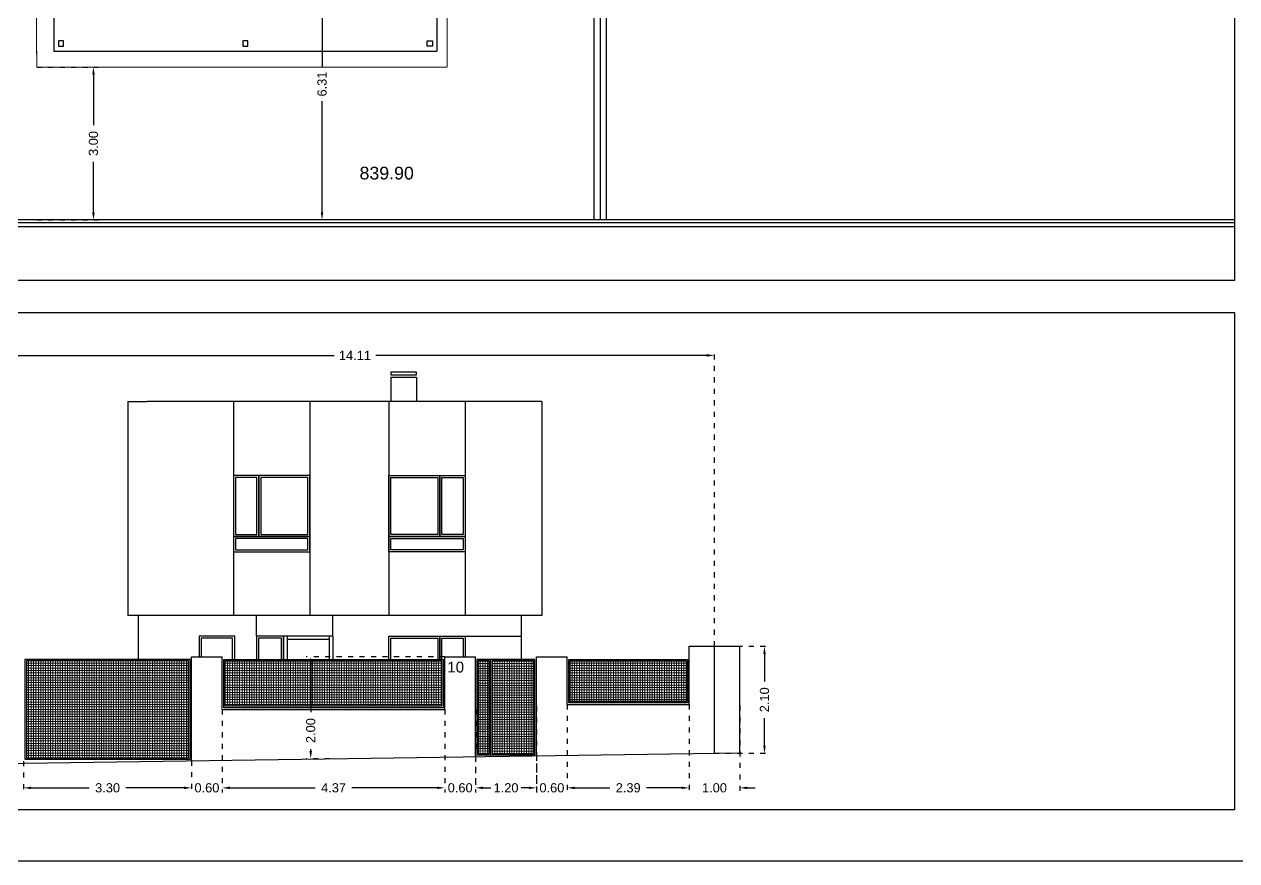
# Model space of a CAD drawing. Header units: millimetres. Extents: x 441061 to 442903, y 4515148 to 4515613.
# Drawn here: x 442638.5 to 442662.3, y 4515512.45 to 4515528.86 of the extents above; entities that cross this region are included whole.
import ezdxf
from ezdxf.enums import TextEntityAlignment as Align

# ---------------------------------------------------------------- set-up
doc = ezdxf.new("R2010")
doc.units = ezdxf.units.MM
for name, pattern in [('CONTINUA', [0]), ('PUNTOS2', [0.125, 0, -0.125]), ('RAYITAS', [0.375, 0.25, -0.125])]:
    doc.linetypes.add(name, pattern=pattern)
for name, color, linetype in [('01_alzado', 5, 'CONTINUA'), ('01_cotas', 254, 'Continuous'), ('01_ejes', 10, 'Continuous'), ('01_implantación', 5, 'Continuous'), ('01_mono BAJA', 2, 'Continuous'), ('01_proyección', 4, 'RAYITAS'), ('01_retranqueo', 250, 'Continuous'), ('01_seccion', 7, 'CONTINUA'), ('01_textos', 7, 'Continuous'), ('01_urb interior', 4, 'Continuous'), ('01_verjas', 254, 'Continuous')]:
    doc.layers.add(name, color=color, linetype=linetype)
doc.layers.add('01_cartela', color=6, linetype='Continuous', plot=False)
doc.layers.add('01_muebles_B', color=254, linetype='Continuous', lineweight=5)
doc.styles.add('Estilo1', font='swissel.ttf')
doc.styles.add('NIEVES2', font='sanss___.ttf')
doc.styles.add('ROMANS', font='romans')
doc.dimstyles.new('DECIMAL-50', dxfattribs={"dimtxt": 0.08, "dimasz": 0.15, "dimexe": 0.09, "dimexo": 0, "dimgap": 0.09, "dimtad": 0, "dimzin": 0, "dimdsep": 46, "dimtxsty": 'ROMANS', "dimcen": 0.09, "dimclrt": 6, "dimadec": 0, "dimazin": 0, "dimtfac": 1.38, "dimtix": 1, "dimtofl": 0, "dimtmove": 2, "dimatfit": 3, "dimldrblk": 'OBLIQUE', "dimfxl": 1, "dimtolj": 1, "dimtzin": 0, "dimarcsym": 0})
pattern_1 = [(90, (182.010285, -0.007016), (-0.047625, 1e-17), []), (180, (182.010285, -0.007016), (-1e-17, -0.047625), [])]
pattern_2 = [(90, (174.572723, 0), (-0.047625, 1e-17), []), (180, (174.572723, 0), (-1e-17, -0.047625), [])]

# ---------------------------------------------------------------- blocks, each defined once
blk = doc.blocks.new('A$C05441830')
at = {"layer": '01_mono BAJA', "color": 254, "linetype": 'CONTINUA'}
for p, q in [((0.4, 13.25), (0.4, 9.067)), ((1.5, 13.25), (0.4, 13.25)), ((1.5, 12.95), (1.5, 13.25)), ((1.5, 13.25), (3, 13.25)), ((4.1, 13.25), (3, 13.25)), ((3, 12.95), (3, 13.25)), ((4.1, 13.25), (4.1, 12.15)), ((4.1, 13.25), (5.6, 13.25)), ((6.025, 13.25), (5.6, 13.25)), ((5.6, 13.25), (5.6, 12.15)), ((6.025, 12.95), (6.025, 13.25)), ((6.025, 13.25), (6.725, 13.25)), ((7.92, 13.25), (6.725, 13.25)), ((6.725, 12.95), (6.725, 13.25)), ((7.92, 7.67), (7.92, 13.25)), ((0.775, 12.875), (0.7, 12.875)), ((0.775, 12.95), (0.775, 12.875)), ((1.5, 12.95), (0.825, 12.95)), ((0.825, 12.95, 0), (0.825, 12.825, 0)), ((1.5, 13.02, 0), (3, 13.02, 0)), ((1.5, 12.95, 0), (3, 12.95, 0)), ((1.55, 13.02), (1.55, 12.95)), ((1.55, 12.992), (1.95, 12.992, 0)), ((1.55, 12.978), (1.95, 12.978, 0)), ((1.95, 13.02, 0), (1.95, 12.95, 0)), ((2, 13.02, 0), (2, 12.95, 0)), ((2.05, 13.02, 0), (2.05, 12.95, 0)), ((2.05, 12.992, 0), (2.95, 12.992, 0)), ((2.05, 12.978, 0), (2.95, 12.978, 0)), ((2.95, 13.02, 0), (2.95, 12.95, 0)), ((3.675, 12.95), (3, 12.95, 0)), ((3.675, 12.95, 0), (3.675, 12.825, 0)), ((5.9, 12.95), (5.9, 11.622)), ((6.025, 12.95), (5.9, 12.95)), ((6.025, 13.02), (6.725, 13.02)), ((6.025, 12.95), (6.725, 12.95)), ((6.075, 12.95), (6.075, 13.02)), ((6.075, 12.992), (6.675, 12.992)), ((6.075, 12.978), (6.675, 12.978)), ((6.675, 12.95), (6.675, 13.02)), ((7.495, 12.95), (6.725, 12.95)), ((7.495, 12.95, 0), (7.495, 12.2, 0)), ((0.7, 12.825), (0.7, 10.475)), ((0.825, 12.825, 0), (0.7, 12.825, 0)), ((3.675, 12.825, 0), (3.8, 12.825, 0)), ((3.8, 12.825), (3.8, 11.375)), ((3.9, 12.15), (3.9, 11.375)), ((4.1, 12.15), (3.9, 12.15)), ((4.11, 12.15), (4.17, 12.15)), ((4.17, 12.18), (4.17, 12.15)), ((4.185, 12.25), (4.185, 12.19)), ((4.98, 12.25), (4.98, 12.19)), ((4.995, 12.18), (4.995, 12.15)), ((5.065, 12.25), (5.065, 12.15)), ((5.6, 12.25), (5.065, 12.25)), ((5.6, 12.15), (5.065, 12.15)), ((5.115, 12.25), (5.115, 12.15)), ((5.55, 12.217), (5.115, 12.217)), ((5.55, 12.183), (5.115, 12.183)), ((5.55, 12.25), (5.55, 12.15)), ((5.6, 12.15), (5.8, 12.15)), ((5.8, 12.15), (5.8, 11.622)), ((7.495, 12.2), (7.62, 12.2)), ((7.62, 11.4), (7.62, 12.2)), ((7.08, 11.936), (7.29, 11.939)), ((7.493, 11.966), (7.62, 11.968)), ((7.03, 11.886), (7.03, 11.713)), ((7.08, 11.663), (7.29, 11.66)), ((7.27, 11.84), (7.21, 11.84)), ((7.27, 11.76), (7.21, 11.76)), ((7.28, 11.83), (7.28, 11.77)), ((7.34, 11.889), (7.34, 11.71)), ((5.8, 11.622), (5.8, 11.572)), ((5.8, 11.622), (5.9, 11.622)), ((5.9, 11.572), (5.8, 11.572)), ((5.9, 11.572), (5.9, 11.622)), ((7.493, 11.634), (7.62, 11.632)), ((3.8, 11.325), (3.8, 11.375)), ((3.8, 11.375), (3.9, 11.375)), ((3.8, 11.325), (3.9, 11.325)), ((3.9, 11.375), (3.9, 11.325)), ((6.945, 11.401, 0), (7.495, 11.401, 0)), ((6.945, 10.75), (6.945, 11.401)), ((7.495, 11.4, 0), (7.495, 10.75, 0)), ((7.495, 11.4), (7.62, 11.4)), ((7.339, 11.06, 0), (7.338, 11.09, 0)), ((7.493, 11.171, 0), (7.478, 11.171, 0)), ((7.493, 10.978, 0), (7.478, 10.979, 0)), ((7.495, 11.169, 0), (7.495, 10.981, 0)), ((6.624, 10.847), (5.8, 10.847)), ((5.8, 10.847), (5.8, 10.797)), ((5.8, 10.797), (5.8, 10.65)), ((5.9, 10.797), (5.8, 10.797)), ((5.9, 10.797), (5.9, 10.888)), ((6.624, 10.888), (5.9, 10.888)), ((5.9, 10.797), (5.9, 10.75)), ((7.495, 10.75), (5.9, 10.75)), ((6.624, 10.847), (6.624, 10.888)), ((0.92, 10.475), (0.7, 10.475)), ((0.92, 10.475), (0.92, 9.85)), ((3.077, 10.6), (3.077, 10.642)), ((3.077, 10.642), (3.8, 10.642)), ((3.077, 10.6), (3.9, 10.6)), ((3.8, 10.55), (3.8, 10.642)), ((3.8, 10.55), (3.8, 9.85)), ((3.8, 10.55), (3.9, 10.55)), ((3.9, 10.6), (3.9, 10.55)), ((3.9, 10.55), (3.9, 9.1)), ((5, 9.665), (5, 10.65)), ((5.2, 10.65), (5, 10.65)), ((5.8, 10.65), (5.075, 10.65)), ((5.27, 9.665), (5.27, 10.65)), ((5.54, 9.665), (5.54, 10.65)), ((7.52, 10.65), (5.8, 10.65)), ((5.81, 9.665), (5.81, 10.65)), ((6.08, 9.665), (6.08, 10.65)), ((6.35, 9.665), (6.35, 10.65)), ((6.62, 9.665), (6.62, 10.65)), ((6.62, 9.75), (7.52, 10.65)), ((7.52, 9.665), (7.52, 10.65)), ((3.8, 9.85), (3.8, 10.4)), ((3.8, 9.85), (0.92, 9.85)), ((3.8, 9.85), (0.92, 9.85)), ((3.8, 9.75), (0.7, 9.75)), ((0.7, 9.75), (0.7, 9.067)), ((1.3, 9.75), (1.3, 9.15)), ((1.8, 9.2), (1.8, 9.69)), ((1.8, 9.69), (2.7, 9.69)), ((2.259, 9.62), (2.655, 9.62)), ((2.259, 9.595), (2.655, 9.595)), ((2.259, 9.57), (2.655, 9.57)), ((2.259, 9.545), (2.655, 9.545)), ((2.259, 9.52), (2.655, 9.52)), ((2.7, 9.69), (2.7, 9.2)), ((3.2, 9.75), (3.2, 9.15)), ((3.8, 9.75), (3.8, 9.1)), ((7.52, 9.665), (4.85, 9.665)), ((4.85, 9.665), (4.85, 9.532)), ((4.85, 9.482), (4.85, 9.532)), ((4.95, 9.532), (4.85, 9.532)), ((7.52, 9.565), (4.95, 9.565)), ((4.95, 9.565), (4.95, 9.532)), ((4.95, 9.532), (4.95, 9.441)), ((6.62, 9.75), (7.52, 9.75)), ((7.52, 7.87), (7.52, 9.565)), ((2.259, 9.495), (2.655, 9.495)), ((2.259, 9.47), (2.655, 9.47)), ((2.259, 9.445), (2.655, 9.445)), ((2.259, 9.42), (2.655, 9.42)), ((2.259, 9.395), (2.655, 9.395)), ((2.259, 9.37), (2.655, 9.37)), ((2.259, 9.345), (2.655, 9.345)), ((2.259, 9.32), (2.655, 9.32)), ((2.259, 9.295), (2.655, 9.295)), ((5.674, 9.482), (4.85, 9.482)), ((5.674, 9.441), (4.95, 9.441)), ((5.674, 9.482), (5.674, 9.441)), ((0.7, 9.067, 0), (0.4, 9.067, 0)), ((0.4, 9.067), (0.4, 8.217)), ((0.63, 9.067), (0.63, 8.217)), ((3.8, 9.15), (0.7, 9.15)), ((0.7, 9.067), (0.7, 8.217)), ((2.7, 9.2), (1.8, 9.2)), ((2.259, 9.27), (2.655, 9.27)), ((3.8, 9.1), (3.9, 9.1)), ((0.63, 9.017), (0.7, 9.017)), ((0.658, 8.267), (0.658, 9.017)), ((0.672, 8.267), (0.672, 9.017)), ((4.85, 8.707), (4.85, 8.757)), ((4.95, 8.757), (4.85, 8.757)), ((4.85, 8.707), (4.85, 7.77)), ((4.95, 8.707), (4.85, 8.707)), ((4.95, 8.757), (4.95, 8.707)), ((4.95, 8.707), (4.95, 8.205)), ((5.9, 8.5), (5.2, 8.5)), ((5.925, 7.895), (5.925, 8.37)), ((6.795, 7.895), (6.795, 8.37)), ((0.4, 8.217), (0.4, 3)), ((0.825, 8.217, 0), (0.4, 8.217, 0)), ((0.63, 8.267), (0.7, 8.267)), ((0.825, 8.217, 0), (0.825, 7.175, 0)), ((4.95, 8.205), (5.2, 8.205)), ((5.2, 8.205), (5.2, 7.87)), ((3.8, 7.925), (0.825, 7.925)), ((3.8, 7.175), (3.8, 7.925)), ((7.52, 7.87), (5.2, 7.87)), ((5.925, 7.895), (6.795, 7.895)), ((7.62, 7.77), (4.85, 7.77)), ((7.62, 7.67), (7.62, 7.77)), ((7.92, 7.67, 0), (7.62, 7.67, 0)), ((7.62, 7.67, 0), (7.62, 6.77, 0)), ((7.62, 7.62, 0), (7.69, 7.62, 0)), ((7.648, 6.82, 0), (7.648, 7.62, 0)), ((7.662, 6.82, 0), (7.662, 7.62, 0)), ((7.69, 7.67, 0), (7.69, 6.77, 0)), ((7.92, 7.67, 0), (7.92, 6.77, 0)), ((0.7, 7.175), (0.7, 5.055)), ((0.825, 7.175), (0.7, 7.175)), ((3.8, 7.175), (0.825, 7.175)), ((7.62, 6.82, 0), (7.69, 6.82, 0)), ((7.62, 5.055), (7.62, 6.77, 0)), ((7.92, 6.77, 0), (7.62, 6.77, 0)), ((7.92, 3), (7.92, 6.77)), ((7.495, 4.705, 0), (7.495, 5.055, 0)), ((7.495, 5.055, 0), (7.62, 5.055, 0)), ((0.7, 4.705), (0.7, 3.47)), ((7.62, 4.705, 0), (7.495, 4.705, 0)), ((7.62, 3.47), (7.62, 4.705)), ((0.7, 3.47), (0.995, 3.47)), ((0.995, 3.47), (0.995, 3.3)), ((7.62, 3.47), (7.375, 3.47)), ((7.375, 3.47), (7.375, 3.3, 0)), ((0.995, 3.3), (1.395, 3.3)), ((1.395, 3.3), (1.395, 3)), ((4.195, 3.3, 0), (1.395, 3.3)), ((4.195, 3.23, 0), (1.395, 3.23)), ((1.445, 3.3), (1.445, 3.23)), ((1.445, 3.272, 0), (3.145, 3.272, 0)), ((1.445, 3.258, 0), (3.145, 3.258, 0)), ((3.145, 3.3, 0), (3.145, 3.23, 0)), ((3.195, 3.3, 0), (3.195, 3.23, 0)), ((3.245, 3.3, 0), (3.245, 3.23, 0)), ((4.145, 3.272, 0), (3.245, 3.272, 0)), ((4.145, 3.258, 0), (3.245, 3.258, 0)), ((4.145, 3.3, 0), (4.145, 3.23, 0)), ((4.195, 3.3, 0), (4.85, 3.3, 0)), ((4.195, 3.3, 0), (4.195, 3, 0)), ((5.2, 3.3), (5.395, 3.3)), ((5.395, 3.3, 0), (5.2, 3.3, 0)), ((7.295, 3.3, 0), (5.395, 3.3, 0)), ((5.395, 3.3, 0), (5.395, 3, 0)), ((7.295, 3.23, 0), (5.395, 3.23, 0)), ((5.445, 3.3, 0), (5.445, 3.23, 0)), ((5.445, 3.272, 0), (6.246, 3.272, 0)), ((5.445, 3.258, 0), (6.246, 3.258, 0)), ((6.246, 3.3, 0), (6.246, 3.23, 0)), ((6.295, 3.3, 0), (6.295, 3.23, 0)), ((6.345, 3.3, 0), (6.345, 3.23, 0)), ((7.245, 3.272, 0), (6.345, 3.272, 0)), ((7.245, 3.258, 0), (6.345, 3.258, 0)), ((7.245, 3.3, 0), (7.245, 3.23, 0)), ((7.295, 3.3), (7.375, 3.3)), ((7.295, 3.3, 0), (7.295, 3, 0)), ((0.4, 3), (1.395, 3)), ((0.4, 3), (0.4, 0)), ((1.395, 3), (4.195, 3, 0)), ((4.195, 3, 0), (5.395, 3, 0)), ((7.295, 3, 0), (5.395, 3, 0)), ((7.295, 3), (7.92, 3)), ((7.92, 3), (7.92, 0)), ((0.4, 0, 0), (7.92, 0))]:
    blk.add_line(p, q, dxfattribs=at)
for points in [[(0.775, 12.875), (0.525, 12.875), (0.525, 13.125), (0.775, 13.125), (0.775, 12.875)], [(3.975, 12.875), (3.725, 12.875), (3.725, 13.125), (3.975, 13.125), (3.975, 12.875)], [(7.545, 13.125), (7.795, 13.125), (7.795, 12.875), (7.545, 12.875), (7.545, 13.125)], [(7.495, 12.2), (7.495, 12.95), (5.9, 12.95), (5.9, 12.2)], [(7.445, 12.25), (7.445, 12.9), (5.95, 12.9), (5.95, 12.25)], [(4.185, 12.26), (4.185, 12.25), (4.1, 12.25), (4.1, 12.26)], [(4.17, 12.15), (4.1, 12.15), (4.1, 12.25), (4.17, 12.25)], [(4.17, 12.15), (4.17, 12.14), (4.1, 12.14), (4.1, 12.15)], [(4.185, 12.19), (4.185, 12.18), (4.17, 12.18), (4.17, 12.19)], [(4.17, 12.14), (4.17, 11.315), (4.21, 11.315), (4.21, 12.14)], [(4.98, 12.26), (4.98, 12.25), (5.065, 12.25), (5.065, 12.26)], [(4.98, 12.19), (4.98, 12.18), (4.995, 12.18), (4.995, 12.19)], [(4.995, 12.15), (4.995, 12.14), (5.065, 12.14), (5.065, 12.15)], [(7.545, 10.975), (7.795, 10.975), (7.795, 10.725), (7.545, 10.725), (7.545, 10.975)], [(0.7, 10.405), (0.85, 10.405), (0.85, 9.85), (0.7, 9.85)], [(2.225, 9.13), (2.225, 9.11), (2.725, 9.11), (2.725, 9.13)], [(3.25, 9.13), (3.25, 9.11), (3.75, 9.11), (3.75, 9.13)], [(5.2, 8.57), (5.2, 7.87), (5.9, 7.87), (5.9, 8.57)], [(5.9, 8.37), (6.82, 8.37), (6.82, 7.87), (5.9, 7.87)], [(0.775, 7.905), (0.525, 7.905), (0.525, 8.155), (0.775, 8.155), (0.775, 7.905)], [(5.15, 7.905), (4.9, 7.905), (4.9, 8.155), (5.15, 8.155), (5.15, 7.905)], [(7.545, 7.905), (7.795, 7.905), (7.795, 8.155), (7.545, 8.155), (7.545, 7.905)], [(1.85, 7.377), (2.65, 7.377), (2.65, 7.877), (1.85, 7.877)], [(2.618, 7.945), (1.883, 7.945), (1.883, 7.965), (2.618, 7.965)], [(0.775, 4.755), (0.525, 4.755), (0.525, 5.005), (0.775, 5.005), (0.775, 4.755)], [(7.545, 4.755), (7.795, 4.755), (7.795, 5.005), (7.545, 5.005), (7.545, 4.755)], [(0.775, 3.125), (0.525, 3.125), (0.525, 3.375), (0.775, 3.375), (0.775, 3.125)], [(0.825, 3.42), (0.945, 3.42), (0.945, 3.3), (0.825, 3.3)], [(5.15, 3.125), (4.9, 3.125), (4.9, 3.375), (5.15, 3.375), (5.15, 3.125)], [(7.425, 3.42), (7.545, 3.42), (7.545, 3.3), (7.425, 3.3)], [(7.545, 3.125), (7.795, 3.125), (7.795, 3.375), (7.545, 3.375), (7.545, 3.125)], [(7.73, 0.2), (7.83, 0.2), (7.83, 0.1), (7.73, 0.1)]]:
    blk.add_lwpolyline(points, close=True, dxfattribs=at)
for points in [[(4.995, 12.25), (4.995, 12.15)], [(5.065, 12.15), (5.065, 12.25)], [(4.85, 3.3), (4.85, 3.425), (5.2, 3.425), (5.2, 3.3)]]:
    blk.add_lwpolyline(points, dxfattribs=at)
at = {"layer": '01_mono BAJA', "color": 254, "linetype": 'CONTINUA', "flags": 128}
blk.add_lwpolyline([(7.62, 11.981, 0.414214), (7.616, 11.985), (7.615, 11.985), (6.995, 11.975, 0.436396), (6.99, 11.971), (6.99, 11.629, 0.436396), (6.995, 11.625), (7.615, 11.615), (7.616, 11.615, 0.414214), (7.62, 11.619)], format="xyb", close=True, dxfattribs=at)
at = {"layer": '01_mono BAJA', "color": 254, "linetype": 'CONTINUA', "elevation": 0}
for points in [[(6.92, 9.03), (6.88, 9.07), (6.88, 9.29), (6.92, 9.33)], [(0.7, 5.055), (0.825, 5.055), (0.825, 4.705), (0.7, 4.705)]]:
    blk.add_lwpolyline(points, dxfattribs=at)
for points in [[(6.92, 9.48), (7.52, 9.48), (7.52, 8.88), (6.92, 8.88)], [(0.753, 9.13), (0.753, 9.11), (1.253, 9.11), (1.253, 9.13)], [(6.124, 8.263), (6.596, 8.263), (6.596, 7.977), (6.124, 7.977)], [(0.59, 0.2), (0.49, 0.2), (0.49, 0.1), (0.59, 0.1)], [(4.21, 0.2), (4.11, 0.2), (4.11, 0.1), (4.21, 0.1)]]:
    blk.add_lwpolyline(points, close=True, dxfattribs=at)
at = {"layer": '01_mono BAJA', "color": 254, "linetype": 'CONTINUA'}
for centre, radius in [((7.202, 12.575), 0.035), ((7.4, 11.92), 0.01), ((7.4, 11.68), 0.01), ((7.54, 11.8), 0.051), ((7.248, 11.075, 0), 0.036), ((2.042, 9.594), 0.0275), ((1.998, 7.734), 0.089), ((2.25, 7.627), 0.152), ((2.25, 7.627), 0.127), ((2.523, 7.754), 0.0693), ((1.998, 7.501), 0.089), ((2.503, 7.501), 0.089)]:
    blk.add_circle(centre, radius, dxfattribs=at)
for centre, radius, start, end in [((4.169, 12.14), 0.827, 272.8856, 359.9505), ((7.08, 11.886), 0.05, 90.924, 180), ((7.29, 11.889), 0.05, 0, 90.924), ((10.465, 11.8), 2.982, 176.9359, 183.0641), ((7.494, 11.959), 0.007, 90.924, 176.9359), ((7.08, 11.713), 0.05, 180, 269.076), ((7.21, 11.8), 0.04, 90, 270), ((7.27, 11.83), 0.01, 0, 90), ((7.27, 11.77), 0.01, 270, 0), ((7.29, 11.71), 0.05, 269.076, 0), ((5.9, 10.847), 0.725, 3.2758, 90), ((7.494, 11.641), 0.007, 183.0641, 269.076), ((3.8, 10.6), 0.725, 90, 176.7242), ((7.248, 11.075, 0), 0.243, 24.8749, 335.1251), ((7.248, 11.075, 0), 0.213, 22.0656, 338.0564), ((7.386, 11.075, 0), 0.0498, 135.6956, 162.5904), ((7.386, 11.075, 0), 0.0498, 197.9532, 224.3044), ((7.453, 11.009, 0), 0.143, 106.8165, 135.6956), ((7.453, 11.14, 0), 0.143, 224.3044, 253.1835), ((7.492, 10.879, 0), 0.279, 89.383, 106.8165), ((7.492, 11.271, 0), 0.279, 253.1835, 270.617), ((7.479, 11.183, 0), 0.0128, 210.5291, 266.214), ((7.479, 10.966, 0), 0.0128, 93.786, 149.4709), ((7.493, 11.169, 0), 0.0027, 0, 83.3159), ((7.493, 10.981, 0), 0.0027, 276.6841, 0), ((2.6, 9.445), 0.75, 169.8852, 190.1148), ((1.936, 9.564), 0.075, 99.0787, 169.8852), ((2.042, 8.897), 0.75, 80.9213, 99.0787), ((2.149, 9.564), 0.075, 10.1148, 80.9213), ((1.484, 9.445), 0.75, 349.8852, 10.1148), ((1.936, 9.327), 0.075, 190.1148, 260.9213), ((2.149, 9.327), 0.075, 279.0787, 349.8852), ((4.95, 9.482), 0.725, 270, 356.7242), ((2.042, 9.993), 0.75, 260.9213, 279.0787)]:
    blk.add_arc(centre, radius, start, end, dxfattribs=at)
at = {"layer": '01_proyección', "color": 120, "ltscale": 0.25}
for p, q in [((3.8, 10.475), (0.92, 10.475)), ((5.27, 9.565), (5.27, 8.58)), ((5.54, 9.565), (5.54, 8.58)), ((5.81, 9.565), (5.81, 8.58)), ((6.08, 9.565), (6.08, 8.58)), ((6.35, 9.565), (6.35, 8.58)), ((6.62, 9.665), (6.62, 8.58)), ((6.62, 9.48), (7.52, 9.48)), ((6.62, 9.48), (7.52, 8.58)), ((5.27, 8.58), (7.495, 8.58)), ((3.8, 7.325), (0.825, 7.325))]:
    blk.add_line(p, q, dxfattribs=at)
at = {"layer": '01_proyección', "color": 120, "ltscale": 0.25, "elevation": 0}
blk.add_lwpolyline([(7.92, 10.6), (8.12, 10.6), (8.12, 13.7), (0, 13.7), (0, 7.68), (0.4, 7.68)], dxfattribs=at)
at = {"layer": '01_mono BAJA', "color": 254, "linetype": 'CONTINUA', "style": 'NIEVES2'}
for s, p in [('1', (5.069, 10.517)), ('2', (5.339, 10.517)), ('3', (5.609, 10.517)), ('4', (5.879, 10.517)), ('5', (6.149, 10.517)), ('6', (6.419, 10.517)), ('7', (6.689, 10.517)), ('8', (7.445, 10.416))]:
    blk.add_text(s, height=0.103, dxfattribs=at).set_placement(p, align=Align.CENTER)
blk = doc.blocks.new('*D256')
at = {"layer": '01_cotas', "color": 0, "linetype": 'PUNTOS2', "lineweight": -2, "transparency": 16777216}
for p, q in [((442646.604, 4515531.326), (442644.258, 4515531.326)), ((442646.604, 4515525.016), (442644.258, 4515525.016))]:
    blk.add_line(p, q, dxfattribs=at)
at = {"layer": '01_cotas', "color": 0, "lineweight": -2, "transparency": 16777216}
for p, q in [((442644.348, 4515531.176), (442644.348, 4515528.017)), ((442644.348, 4515525.166), (442644.348, 4515527.349))]:
    blk.add_line(p, q, dxfattribs=at)
at = {"layer": '01_cotas', "color": 0, "transparency": 16777216}
for points in [[(442644.323, 4515531.176), (442644.373, 4515531.176), (442644.348, 4515531.326)], [(442644.323, 4515525.166), (442644.373, 4515525.166), (442644.348, 4515525.016)]]:
    blk.add_solid(points, dxfattribs=at)
at = {"layer": '01_cotas', "color": 7, "transparency": 16777216, "insert": (442644.348, 4515527.683), "char_height": 0.18, "attachment_point": 5, "rotation": 90, "style": 'Estilo1'}
blk.add_mtext('\\A1;6.31', dxfattribs=at)
blk = doc.blocks.new('*D268')
at = {"layer": '01_cotas', "color": 0, "linetype": 'PUNTOS2', "lineweight": -2, "transparency": 16777216}
for p, q in [((442638.75, 4515528.016), (442639.952, 4515528.016)), ((442638.75, 4515525.016), (442639.952, 4515525.016))]:
    blk.add_line(p, q, dxfattribs=at)
at = {"layer": '01_cotas', "color": 0, "lineweight": -2, "transparency": 16777216}
for p, q in [((442639.862, 4515527.866), (442639.862, 4515526.876)), ((442639.862, 4515525.166), (442639.862, 4515526.156))]:
    blk.add_line(p, q, dxfattribs=at)
at = {"layer": '01_cotas', "color": 0, "transparency": 16777216}
for points in [[(442639.837, 4515527.866), (442639.887, 4515527.866), (442639.862, 4515528.016)], [(442639.837, 4515525.166), (442639.887, 4515525.166), (442639.862, 4515525.016)]]:
    blk.add_solid(points, dxfattribs=at)
at = {"layer": '01_cotas', "color": 7, "transparency": 16777216, "insert": (442639.862, 4515526.516), "char_height": 0.18, "attachment_point": 5, "rotation": 90, "style": 'Estilo1'}
blk.add_mtext('\\A1;3.00', dxfattribs=at)
blk = doc.blocks.new('*D518')
at = {"layer": '01_cotas', "color": 0, "linetype": 'PUNTOS2', "lineweight": -2, "transparency": 16777216}
for p, q in [((442637.939, 4515516.448), (442637.939, 4515522.45)), ((442652.049, 4515516.655), (442652.049, 4515522.45))]:
    blk.add_line(p, q, dxfattribs=at)
at = {"layer": '01_cotas', "color": 0, "lineweight": -2, "transparency": 16777216}
for p, q in [((442638.089, 4515522.36), (442644.586, 4515522.36)), ((442651.899, 4515522.36), (442645.402, 4515522.36))]:
    blk.add_line(p, q, dxfattribs=at)
at = {"layer": '01_cotas', "color": 0, "transparency": 16777216}
for points in [[(442638.089, 4515522.385), (442638.089, 4515522.335), (442637.939, 4515522.36)], [(442651.899, 4515522.385), (442651.899, 4515522.335), (442652.049, 4515522.36)]]:
    blk.add_solid(points, dxfattribs=at)
at = {"layer": '01_cotas', "color": 7, "transparency": 16777216, "insert": (442644.994, 4515522.36), "char_height": 0.18, "attachment_point": 5, "style": 'Estilo1'}
blk.add_mtext('\\A1;14.11', dxfattribs=at)
blk = doc.blocks.new('*D519')
at = {"layer": '01_cotas', "color": 0, "linetype": 'PUNTOS2', "lineweight": -2, "transparency": 16777216}
for p, q in [((442652.049, 4515516.655), (442653.121, 4515516.655)), ((442652.049, 4515514.555), (442653.121, 4515514.555))]:
    blk.add_line(p, q, dxfattribs=at)
at = {"layer": '01_cotas', "color": 0, "lineweight": -2, "transparency": 16777216}
for p, q in [((442653.031, 4515516.505), (442653.031, 4515515.965)), ((442653.031, 4515514.705), (442653.031, 4515515.245))]:
    blk.add_line(p, q, dxfattribs=at)
at = {"layer": '01_cotas', "color": 0, "transparency": 16777216}
for points in [[(442653.006, 4515516.505), (442653.056, 4515516.505), (442653.031, 4515516.655)], [(442653.006, 4515514.705), (442653.056, 4515514.705), (442653.031, 4515514.555)]]:
    blk.add_solid(points, dxfattribs=at)
at = {"layer": '01_cotas', "color": 7, "transparency": 16777216, "insert": (442653.031, 4515515.605), "char_height": 0.18, "attachment_point": 5, "rotation": 90, "style": 'Estilo1'}
blk.add_mtext('\\A1;2.10', dxfattribs=at)
blk = doc.blocks.new('*D520')
at = {"layer": '01_cotas', "color": 0, "linetype": 'PUNTOS2', "lineweight": -2, "transparency": 16777216}
for p, q in [((442646.759, 4515516.448), (442644.036, 4515516.448)), ((442644.499, 4515514.448), (442644.036, 4515514.448))]:
    blk.add_line(p, q, dxfattribs=at)
at = {"layer": '01_cotas', "color": 0, "lineweight": -2, "transparency": 16777216}
for p, q in [((442644.126, 4515516.298), (442644.126, 4515515.36)), ((442644.126, 4515514.598), (442644.126, 4515514.639))]:
    blk.add_line(p, q, dxfattribs=at)
at = {"layer": '01_cotas', "color": 0, "transparency": 16777216}
for points in [[(442644.101, 4515516.298), (442644.151, 4515516.298), (442644.126, 4515516.448)], [(442644.101, 4515514.598), (442644.151, 4515514.598), (442644.126, 4515514.448)]]:
    blk.add_solid(points, dxfattribs=at)
at = {"layer": '01_cotas', "color": 7, "transparency": 16777216, "insert": (442644.126, 4515515), "char_height": 0.18, "attachment_point": 5, "rotation": 90, "style": 'Estilo1'}
blk.add_mtext('\\A1;2.00', dxfattribs=at)
blk = doc.blocks.new('*D521')
at = {"layer": '01_cotas', "color": 0, "linetype": 'PUNTOS2', "lineweight": -2, "transparency": 16777216}
for p, q in [((442638.489, 4515514.402), (442638.489, 4515513.787)), ((442641.789, 4515514.409), (442641.789, 4515513.787))]:
    blk.add_line(p, q, dxfattribs=at)
at = {"layer": '01_cotas', "color": 0, "lineweight": -2, "transparency": 16777216}
for p, q in [((442638.639, 4515513.877), (442639.779, 4515513.877)), ((442641.639, 4515513.877), (442640.499, 4515513.877))]:
    blk.add_line(p, q, dxfattribs=at)
at = {"layer": '01_cotas', "color": 0, "transparency": 16777216}
for points in [[(442638.639, 4515513.902), (442638.639, 4515513.852), (442638.489, 4515513.877)], [(442641.639, 4515513.902), (442641.639, 4515513.852), (442641.789, 4515513.877)]]:
    blk.add_solid(points, dxfattribs=at)
at = {"layer": '01_cotas', "color": 7, "transparency": 16777216, "insert": (442640.139, 4515513.877), "char_height": 0.18, "attachment_point": 5, "style": 'Estilo1'}
blk.add_mtext('\\A1;3.30', dxfattribs=at)
blk = doc.blocks.new('*D524')
at = {"layer": '01_cotas', "color": 0, "linetype": 'PUNTOS2', "lineweight": -2, "transparency": 16777216}
for p, q in [((442642.389, 4515515.417), (442642.389, 4515513.787)), ((442641.789, 4515514.409), (442641.789, 4515513.787))]:
    blk.add_line(p, q, dxfattribs=at)
at = {"layer": '01_cotas', "color": 0, "lineweight": -2, "transparency": 16777216}
for p, q in [((442641.639, 4515513.877), (442641.489, 4515513.877)), ((442642.539, 4515513.877), (442642.689, 4515513.877))]:
    blk.add_line(p, q, dxfattribs=at)
at = {"layer": '01_cotas', "color": 0, "transparency": 16777216}
for points in [[(442641.639, 4515513.902), (442641.639, 4515513.852), (442641.789, 4515513.877)], [(442642.539, 4515513.902), (442642.539, 4515513.852), (442642.389, 4515513.877)]]:
    blk.add_solid(points, dxfattribs=at)
at = {"layer": '01_cotas', "color": 7, "transparency": 16777216, "insert": (442642.089, 4515513.877), "char_height": 0.18, "attachment_point": 5, "style": 'Estilo1'}
blk.add_mtext('\\A1;0.60', dxfattribs=at)
blk = doc.blocks.new('*D525')
at = {"layer": '01_cotas', "color": 0, "linetype": 'PUNTOS2', "lineweight": -2, "transparency": 16777216}
for p, q in [((442642.389, 4515515.417), (442642.389, 4515513.787)), ((442646.759, 4515515.417), (442646.759, 4515513.787))]:
    blk.add_line(p, q, dxfattribs=at)
at = {"layer": '01_cotas', "color": 0, "lineweight": -2, "transparency": 16777216}
for p, q in [((442642.539, 4515513.877), (442644.216, 4515513.877)), ((442646.609, 4515513.877), (442644.933, 4515513.877))]:
    blk.add_line(p, q, dxfattribs=at)
at = {"layer": '01_cotas', "color": 0, "transparency": 16777216}
for points in [[(442642.539, 4515513.902), (442642.539, 4515513.852), (442642.389, 4515513.877)], [(442646.609, 4515513.902), (442646.609, 4515513.852), (442646.759, 4515513.877)]]:
    blk.add_solid(points, dxfattribs=at)
at = {"layer": '01_cotas', "color": 7, "transparency": 16777216, "insert": (442644.574, 4515513.877), "char_height": 0.18, "attachment_point": 5, "style": 'Estilo1'}
blk.add_mtext('\\A1;4.37', dxfattribs=at)
blk = doc.blocks.new('*D526')
at = {"layer": '01_cotas', "color": 0, "linetype": 'PUNTOS2', "lineweight": -2, "transparency": 16777216}
for p, q in [((442646.759, 4515515.417), (442646.759, 4515513.787)), ((442647.359, 4515515.417), (442647.359, 4515513.787))]:
    blk.add_line(p, q, dxfattribs=at)
at = {"layer": '01_cotas', "color": 0, "lineweight": -2, "transparency": 16777216}
for p, q in [((442646.609, 4515513.877), (442646.459, 4515513.877)), ((442647.509, 4515513.877), (442647.659, 4515513.877))]:
    blk.add_line(p, q, dxfattribs=at)
at = {"layer": '01_cotas', "color": 0, "transparency": 16777216}
for points in [[(442646.609, 4515513.902), (442646.609, 4515513.852), (442646.759, 4515513.877)], [(442647.509, 4515513.902), (442647.509, 4515513.852), (442647.359, 4515513.877)]]:
    blk.add_solid(points, dxfattribs=at)
at = {"layer": '01_cotas', "color": 7, "transparency": 16777216, "insert": (442647.059, 4515513.877), "char_height": 0.18, "attachment_point": 5, "style": 'Estilo1'}
blk.add_mtext('\\A1;0.60', dxfattribs=at)
blk = doc.blocks.new('*D527')
at = {"layer": '01_cotas', "color": 0, "linetype": 'PUNTOS2', "lineweight": -2, "transparency": 16777216}
for p, q in [((442647.359, 4515514.488), (442647.359, 4515513.787)), ((442648.559, 4515514.505), (442648.559, 4515513.787))]:
    blk.add_line(p, q, dxfattribs=at)
at = {"layer": '01_cotas', "color": 0, "lineweight": -2, "transparency": 16777216}
for p, q in [((442647.509, 4515513.877), (442647.606, 4515513.877)), ((442648.409, 4515513.877), (442648.313, 4515513.877))]:
    blk.add_line(p, q, dxfattribs=at)
at = {"layer": '01_cotas', "color": 0, "transparency": 16777216}
for points in [[(442647.509, 4515513.902), (442647.509, 4515513.852), (442647.359, 4515513.877)], [(442648.409, 4515513.902), (442648.409, 4515513.852), (442648.559, 4515513.877)]]:
    blk.add_solid(points, dxfattribs=at)
at = {"layer": '01_cotas', "color": 7, "transparency": 16777216, "insert": (442647.959, 4515513.877), "char_height": 0.18, "attachment_point": 5, "style": 'Estilo1'}
blk.add_mtext('\\A1;1.20', dxfattribs=at)
blk = doc.blocks.new('*D528')
at = {"layer": '01_cotas', "color": 0, "linetype": 'PUNTOS2', "lineweight": -2, "transparency": 16777216}
for p, q in [((442649.159, 4515515.514), (442649.159, 4515513.787)), ((442648.559, 4515515.477), (442648.559, 4515513.787))]:
    blk.add_line(p, q, dxfattribs=at)
at = {"layer": '01_cotas', "color": 0, "lineweight": -2, "transparency": 16777216}
for p, q in [((442648.409, 4515513.877), (442648.259, 4515513.877)), ((442649.309, 4515513.877), (442649.459, 4515513.877))]:
    blk.add_line(p, q, dxfattribs=at)
at = {"layer": '01_cotas', "color": 0, "transparency": 16777216}
for points in [[(442648.409, 4515513.902), (442648.409, 4515513.852), (442648.559, 4515513.877)], [(442649.309, 4515513.902), (442649.309, 4515513.852), (442649.159, 4515513.877)]]:
    blk.add_solid(points, dxfattribs=at)
at = {"layer": '01_cotas', "color": 7, "transparency": 16777216, "insert": (442648.859, 4515513.877), "char_height": 0.18, "attachment_point": 5, "style": 'Estilo1'}
blk.add_mtext('\\A1;0.60', dxfattribs=at)
blk = doc.blocks.new('*D529')
at = {"layer": '01_cotas', "color": 0, "linetype": 'PUNTOS2', "lineweight": -2, "transparency": 16777216}
for p, q in [((442649.159, 4515515.514), (442649.159, 4515513.787)), ((442651.553, 4515515.514), (442651.553, 4515513.787))]:
    blk.add_line(p, q, dxfattribs=at)
at = {"layer": '01_cotas', "color": 0, "lineweight": -2, "transparency": 16777216}
for p, q in [((442649.309, 4515513.877), (442649.996, 4515513.877)), ((442651.403, 4515513.877), (442650.716, 4515513.877))]:
    blk.add_line(p, q, dxfattribs=at)
at = {"layer": '01_cotas', "color": 0, "transparency": 16777216}
for points in [[(442649.309, 4515513.902), (442649.309, 4515513.852), (442649.159, 4515513.877)], [(442651.403, 4515513.902), (442651.403, 4515513.852), (442651.553, 4515513.877)]]:
    blk.add_solid(points, dxfattribs=at)
at = {"layer": '01_cotas', "color": 7, "transparency": 16777216, "insert": (442650.356, 4515513.877), "char_height": 0.18, "attachment_point": 5, "style": 'Estilo1'}
blk.add_mtext('\\A1;2.39', dxfattribs=at)
blk = doc.blocks.new('*D530')
at = {"layer": '01_cotas', "color": 0, "linetype": 'PUNTOS2', "lineweight": -2, "transparency": 16777216}
for p, q in [((442651.553, 4515515.514), (442651.553, 4515513.787)), ((442652.546, 4515515.492), (442652.546, 4515513.787))]:
    blk.add_line(p, q, dxfattribs=at)
at = {"layer": '01_cotas', "color": 0, "lineweight": -2, "transparency": 16777216}
for p, q in [((442651.403, 4515513.877), (442651.253, 4515513.877)), ((442652.696, 4515513.877), (442652.846, 4515513.877))]:
    blk.add_line(p, q, dxfattribs=at)
at = {"layer": '01_cotas', "color": 0, "transparency": 16777216}
for points in [[(442651.403, 4515513.902), (442651.403, 4515513.852), (442651.553, 4515513.877)], [(442652.696, 4515513.902), (442652.696, 4515513.852), (442652.546, 4515513.877)]]:
    blk.add_solid(points, dxfattribs=at)
at = {"layer": '01_cotas', "color": 7, "transparency": 16777216, "insert": (442652.049, 4515513.877), "char_height": 0.18, "attachment_point": 5, "style": 'Estilo1'}
blk.add_mtext('\\A1;1.00', dxfattribs=at)

msp = doc.modelspace()

# ---------------------------------------------------------------- hatches: boundary and pattern name
at = {"layer": '01_muebles_B'}
h = msp.add_hatch(dxfattribs=at)
h.set_pattern_fill('ANSI37', color=256, scale=0.015, angle=45)
h.set_pattern_definition([(90, (174.622723, 0), (-0.047625, 1e-17), []), (180, (174.622723, 0), (-1e-17, -0.047625), [])])
h.paths.add_polyline_path([(442638.549, 4515514.468), (442641.729, 4515514.468), (442641.729, 4515516.368), (442638.549, 4515516.368)])
h = msp.add_hatch(dxfattribs=at)
h.set_pattern_fill('ANSI37', color=256, scale=0.015, angle=45)
h.set_pattern_definition(pattern_2)
h.paths.add_polyline_path([(442642.449, 4515516.368), (442646.699, 4515516.368), (442646.699, 4515515.477), (442642.449, 4515515.477)])
h = msp.add_hatch(dxfattribs=at)
h.set_pattern_fill('ANSI37', color=256, scale=0.015, angle=45)
h.set_pattern_definition(pattern_1)
h.paths.add_polyline_path([(442647.415, 4515514.554), (442647.625, 4515514.554), (442647.625, 4515516.368), (442647.415, 4515516.368)])
h = msp.add_hatch(dxfattribs=at)
h.set_pattern_fill('ANSI37', color=256, scale=0.015, angle=45)
h.set_pattern_definition(pattern_1)
h.paths.add_polyline_path([(442648.495, 4515516.368), (442647.685, 4515516.368), (442647.685, 4515514.554), (442648.495, 4515514.554)])
h = msp.add_hatch(dxfattribs=at)
h.set_pattern_fill('ANSI37', color=256, scale=0.015, angle=45)
h.set_pattern_definition(pattern_2)
h.paths.add_polyline_path([(442649.219, 4515516.368), (442651.493, 4515516.368), (442651.493, 4515515.574), (442649.219, 4515515.574)])

# ---------------------------------------------------------------- linework, layer by layer
at = {"layer": '01_alzado'}
for p, q in [((442645.699, 4515521.931, -839.482), (442646.199, 4515521.931, -839.482)), ((442645.699, 4515521.931, -839.482), (442645.699, 4515521.455, -839.482)), ((442646.199, 4515521.931, -839.482), (442646.199, 4515521.455, -839.482)), ((442640.539, 4515521.455, -839.482), (442640.914, 4515521.455, -839.482)), ((442640.539, 4515521.455, -839.482), (442640.539, 4515517.255, -839.482)), ((442648.659, 4515521.455, -839.482), (442640.914, 4515521.455, -839.482)), ((442642.609, 4515521.455, -839.482), (442642.609, 4515517.255, -839.482)), ((442644.109, 4515521.455, -839.482), (442644.109, 4515517.255, -839.482)), ((442645.659, 4515521.455, -839.482), (442645.659, 4515517.255, -839.482)), ((442647.159, 4515521.455, -839.482), (442647.159, 4515517.255, -839.482)), ((442648.659, 4515521.455, -839.482), (442648.659, 4515517.255, -839.482)), ((442648.659, 4515517.255, -839.482), (442640.539, 4515517.255, -839.482)), ((442640.739, 4515517.255, -839.482), (442640.739, 4515516.398, -839.482)), ((442643.059, 4515516.855, -839.482), (442643.059, 4515517.255, -839.482)), ((442644.559, 4515516.855, -839.482), (442644.559, 4515517.255, -839.482)), ((442648.259, 4515517.255, -839.482), (442648.259, 4515516.398, -1677.033)), ((442643.059, 4515516.855, -839.482), (442643.059, 4515516.398, -839.482)), ((442644.559, 4515516.855, -839.482), (442643.059, 4515516.855, -839.482)), ((442643.594, 4515516.855, -839.482), (442643.594, 4515516.398, -839.482)), ((442644.489, 4515516.855, -839.482), (442643.664, 4515516.855, -839.482)), ((442643.664, 4515516.855, -839.482), (442643.664, 4515516.398, -839.482)), ((442644.489, 4515516.785, -839.482), (442643.664, 4515516.785, -839.482)), ((442644.489, 4515516.855, -839.482), (442644.489, 4515516.398, -839.482)), ((442644.559, 4515516.855, -839.482), (442644.559, 4515516.398, -839.482)), ((442647.159, 4515516.855, -839.482), (442648.259, 4515516.855, -839.482)), ((442640.789, 4515514.438, -839.482), (442640.789, 4515514.455, -839.482))]:
    msp.add_line(p, q, dxfattribs=at)
for points, elevation in [([(442625.489, 4515554.517), (442662.255, 4515554.517), (442662.255, 4515523.829), (442625.489, 4515523.829)], 0), ([(442625.489, 4515523.204), (442662.255, 4515523.204), (442662.255, 4515513.447), (442625.489, 4515513.447)], 0), ([(442646.199, 4515522.029), (442645.699, 4515522.029), (442645.699, 4515521.98), (442646.199, 4515521.98)], -839.482)]:
    msp.add_lwpolyline(points, close=True, dxfattribs=dict(at, elevation=elevation))
at = {"layer": '01_alzado', "color": 5, "elevation": -839.482}
for points in [[(442643.109, 4515520.005), (442642.609, 4515520.005), (442642.609, 4515518.805), (442643.109, 4515518.805)], [(442644.109, 4515520.005), (442643.109, 4515520.005), (442643.109, 4515518.805), (442644.109, 4515518.805)], [(442645.659, 4515520.005), (442646.659, 4515520.005), (442646.659, 4515518.805), (442645.659, 4515518.805)], [(442646.659, 4515520.005), (442647.159, 4515520.005), (442647.159, 4515518.805), (442646.659, 4515518.805)], [(442644.109, 4515518.805), (442642.609, 4515518.805), (442642.609, 4515518.505), (442644.109, 4515518.505)], [(442645.659, 4515518.805), (442647.159, 4515518.805), (442647.159, 4515518.505), (442645.659, 4515518.505)]]:
    msp.add_lwpolyline(points, close=True, dxfattribs=at)
at = {"layer": '01_alzado', "color": 254, "elevation": -839.482}
for points in [[(442643.069, 4515519.965), (442642.649, 4515519.965), (442642.649, 4515518.845), (442643.069, 4515518.845)], [(442644.069, 4515519.965), (442643.149, 4515519.965), (442643.149, 4515518.845), (442644.069, 4515518.845)], [(442645.699, 4515519.965), (442646.619, 4515519.965), (442646.619, 4515518.845), (442645.699, 4515518.845)], [(442646.699, 4515519.965), (442647.119, 4515519.965), (442647.119, 4515518.845), (442646.699, 4515518.845)], [(442644.069, 4515518.765), (442642.649, 4515518.765), (442642.649, 4515518.545), (442644.069, 4515518.545)], [(442645.699, 4515518.765), (442647.119, 4515518.765), (442647.119, 4515518.545), (442645.699, 4515518.545)]]:
    msp.add_lwpolyline(points, close=True, dxfattribs=at)
at = {"layer": '01_alzado', "color": 5, "elevation": -839.482}
for points in [[(442642.634, 4515516.398), (442642.634, 4515516.855), (442641.934, 4515516.855), (442641.934, 4515516.448)], [(442645.659, 4515516.398), (442645.659, 4515516.855), (442646.659, 4515516.855), (442646.659, 4515516.398)], [(442646.659, 4515516.398), (442646.659, 4515516.855), (442647.159, 4515516.855), (442647.159, 4515516.448)]]:
    msp.add_lwpolyline(points, dxfattribs=at)
at = {"layer": '01_alzado', "color": 254, "elevation": -839.482}
for points in [[(442642.594, 4515516.398), (442642.594, 4515516.815), (442641.974, 4515516.815), (442641.974, 4515516.448)], [(442643.554, 4515516.398), (442643.554, 4515516.815), (442643.099, 4515516.815), (442643.099, 4515516.398)], [(442645.699, 4515516.398), (442645.699, 4515516.815), (442646.619, 4515516.815), (442646.619, 4515516.398)], [(442646.699, 4515516.398), (442646.699, 4515516.815), (442647.119, 4515516.815), (442647.119, 4515516.448)]]:
    msp.add_lwpolyline(points, dxfattribs=at)
at = {"layer": '01_alzado', "elevation": -839.482}
msp.add_lwpolyline([(442643.594, 4515516.398), (442643.594, 4515516.855), (442643.059, 4515516.855), (442643.059, 4515516.398)], dxfattribs=at)
at = {"layer": '01_cartela', "color": 3, "elevation": 0}
msp.add_lwpolyline([(442624.489, 4515555.517), (442624.489, 4515512.447), (442685.765, 4515512.447), (442685.765, 4515555.517)], close=True, dxfattribs=at)
at = {"layer": '01_ejes', "color": 10, "ltscale": 0.25}
msp.add_line((442649.804, 4515547.029, -839.482), (442649.804, 4515525.016, -839.482), dxfattribs=at)
at = {"layer": '01_ejes'}
msp.add_line((442652.049, 4515514.555, -839.482), (442652.049, 4515516.655, -839.482), dxfattribs=at)
at = {"layer": '01_implantación', "linetype": 'Continuous'}
for p, q in [((442649.679, 4515546.779, -839.482), (442649.679, 4515525.016, -839.482)), ((442649.929, 4515525.016, -839.482), (442649.929, 4515546.779, -839.482)), ((442649.804, 4515525.016, -839.482), (442635.771, 4515525.016, -839.482)), ((442662.255, 4515525.016, -839.482), (442649.804, 4515525.016, -839.482)), ((442649.804, 4515525.016, -839.482), (442649.804, 4515525.016, -839.482))]:
    msp.add_line(p, q, dxfattribs=at)
at = {"layer": '01_retranqueo', "color": 170, "const_width": 0.02, "elevation": -839.482}
for points in [[(442646.804, 4515542.026), (442646.804, 4515528.016)], [(442638.75, 4515528.016), (442638.694, 4515535.952)], [(442646.804, 4515528.016), (442638.75, 4515528.016)]]:
    msp.add_lwpolyline(points, dxfattribs=at)
at = {"layer": '01_retranqueo', "color": 170, "elevation": 0}
msp.add_lwpolyline([(442636.689, 4515514.337), (442652.546, 4515514.562)], dxfattribs=at)
at = {"layer": '01_seccion'}
for p, q in [((442651.553, 4515515.514, -839.482), (442651.553, 4515516.655, -839.482)), ((442651.553, 4515516.655, -839.482), (442652.546, 4515516.655, -839.482)), ((442652.546, 4515514.562, -839.482), (442652.546, 4515516.655, -839.482)), ((442641.789, 4515514.409, -839.482), (442641.789, 4515516.448, -839.482)), ((442641.789, 4515516.448, -839.482), (442642.389, 4515516.448, -839.482)), ((442642.389, 4515515.417, -839.482), (442642.389, 4515516.448, -839.482)), ((442646.759, 4515515.417, -839.482), (442646.759, 4515516.448, -839.482)), ((442646.759, 4515516.448, -839.482), (442647.359, 4515516.448, -839.482)), ((442647.359, 4515514.488, -839.482), (442647.359, 4515516.448, -839.482)), ((442648.559, 4515514.505, -839.482), (442648.559, 4515516.448, -839.482)), ((442648.559, 4515516.448, -839.482), (442649.159, 4515516.448, -839.482)), ((442649.159, 4515515.514, -839.482), (442649.159, 4515516.448, -839.482)), ((442649.159, 4515515.514, -839.482), (442651.553, 4515515.514, -839.482)), ((442642.389, 4515515.417, -839.482), (442646.759, 4515515.417, -839.482))]:
    msp.add_line(p, q, dxfattribs=at)
at = {"layer": '01_urb interior', "color": 2, "elevation": -839.482}
for points in [[(442625.489, 4515524.964), (442635.697, 4515524.964), (442635.771, 4515524.964), (442649.854, 4515524.964), (442649.854, 4515524.964), (442662.255, 4515524.964)], [(442625.489, 4515524.889), (442635.697, 4515524.889), (442635.771, 4515524.889), (442649.929, 4515524.889), (442649.929, 4515524.889), (442662.255, 4515524.889)]]:
    msp.add_lwpolyline(points, dxfattribs=at)
at = {"layer": '01_verjas'}
for points, elevation in [([(442638.519, 4515514.438), (442641.759, 4515514.438), (442641.759, 4515516.398), (442638.519, 4515516.398)], 837.339), ([(442638.549, 4515514.468), (442641.729, 4515514.468), (442641.729, 4515516.368), (442638.549, 4515516.368)], 837.339), ([(442642.419, 4515516.398), (442646.729, 4515516.398), (442646.729, 4515515.447), (442642.419, 4515515.447)], -839.482), ([(442642.449, 4515516.368), (442646.699, 4515516.368), (442646.699, 4515515.477), (442642.449, 4515515.477)], -839.482), ([(442647.385, 4515514.524), (442647.655, 4515514.524), (442647.655, 4515516.398), (442647.385, 4515516.398)], -1677.033), ([(442647.415, 4515514.554), (442647.625, 4515514.554), (442647.625, 4515516.368), (442647.415, 4515516.368)], -1677.033), ([(442648.525, 4515516.398), (442647.655, 4515516.398), (442647.655, 4515514.524), (442648.525, 4515514.524)], -1677.033), ([(442648.495, 4515516.368), (442647.685, 4515516.368), (442647.685, 4515514.554), (442648.495, 4515514.554)], -1677.033), ([(442649.189, 4515516.398), (442651.523, 4515516.398), (442651.523, 4515515.544), (442649.189, 4515515.544)], -839.482), ([(442649.219, 4515516.368), (442651.493, 4515516.368), (442651.493, 4515515.574), (442649.219, 4515515.574)], -839.482)]:
    msp.add_lwpolyline(points, close=True, dxfattribs=dict(at, elevation=elevation))

# ---------------------------------------------------------------- block references
at = {"layer": '01_mono BAJA', "color": 254, "linetype": 'CONTINUA', "rotation": 359.9999999980278}
msp.add_blockref('A$C05441830', (442638.684, 4515528.327, -839.482), dxfattribs=at)

# ---------------------------------------------------------------- texts
at = {"layer": '01_textos', "color": 5, "ltscale": 0.01, "style": 'NIEVES2'}
msp.add_text('839.90', height=0.2494, dxfattribs=at).set_placement((442645.617, 4515525.811, -839.482), align=Align.CENTER)
at = {"layer": '01_textos', "color": 7, "style": 'Estilo1'}
msp.add_text('10', height=0.2122, dxfattribs=at).set_placement((442646.971, 4515516.14, -1678.753), align=Align.CENTER)

# ---------------------------------------------------------------- dimensions: what is measured, and where the dimension line sits
at = {"layer": '01_cotas', "color": 251}
for base, p1, p2, picture, middle in [((442644.348, 4515525.016), (442646.604, 4515531.326, -839.482), (442646.604, 4515525.016, -839.482), '*D256', (442644.348, 4515527.683)), ((442644.126, 4515514.448), (442646.759, 4515516.448), (442644.499, 4515514.448, -839.482), '*D520', (442644.126, 4515515))]:
    dim = msp.add_linear_dim(base=base, p1=p1, p2=p2, angle=90, dimstyle='DECIMAL-50', override={"dimtxt": 0.18, "dimtxsty": 'Estilo1', "dimsah": 1, "dimclrt": 7, "dimfxl": 0.09, "dimarcsym": 2}, dxfattribs=at)
    dim.commit()
    dim.dimension.update_dxf_attribs({"geometry": picture, "text_midpoint": middle, "dimtype": 160})
for base, p1, p2, picture, middle in [((442639.862, 4515525.016), (442638.75, 4515528.016, -839.482), (442638.75, 4515525.016, -839.482), '*D268', (442639.862, 4515526.516)), ((442653.031, 4515514.555), (442652.049, 4515516.655), (442652.049, 4515514.555, -839.482), '*D519', (442653.031, 4515515.605))]:
    dim = msp.add_linear_dim(base=base, p1=p1, p2=p2, angle=90, dimstyle='DECIMAL-50', override={"dimtxt": 0.18, "dimtxsty": 'Estilo1', "dimsah": 1, "dimclrt": 7, "dimfxl": 0.09, "dimarcsym": 2}, dxfattribs=at)
    dim.commit()
    dim.dimension.update_dxf_attribs({"geometry": picture, "text_midpoint": middle})
for base, p1, p2, picture, middle in [((442652.049, 4515522.36), (442637.939, 4515516.448, -839.482), (442652.049, 4515516.655, -839.482), '*D518', (442644.994, 4515522.36)), ((442648.559, 4515513.877), (442649.159, 4515515.514, -839.482), (442648.559, 4515515.477, -839.482), '*D528', (442648.859, 4515513.877)), ((442651.553, 4515513.877), (442649.159, 4515515.514, -839.482), (442651.553, 4515515.514, -839.482), '*D529', (442650.356, 4515513.877)), ((442641.789, 4515513.877), (442642.389, 4515515.417, -839.482), (442641.789, 4515514.409), '*D524', (442642.089, 4515513.877)), ((442646.759, 4515513.877), (442642.389, 4515515.417), (442646.759, 4515515.417, -839.482), '*D525', (442644.574, 4515513.877)), ((442647.359, 4515513.877), (442646.759, 4515515.417), (442647.359, 4515515.417, -839.482), '*D526', (442647.059, 4515513.877)), ((442641.789, 4515513.877), (442638.489, 4515514.402, -839.482), (442641.789, 4515514.409, -839.482), '*D521', (442640.139, 4515513.877)), ((442648.559, 4515513.877), (442647.359, 4515514.488, -839.482), (442648.559, 4515514.505, -839.482), '*D527', (442647.959, 4515513.877))]:
    dim = msp.add_linear_dim(base=base, p1=p1, p2=p2, dimstyle='DECIMAL-50', override={"dimtxt": 0.18, "dimtxsty": 'Estilo1', "dimsah": 1, "dimclrt": 7, "dimfxl": 0.09, "dimarcsym": 2}, dxfattribs=at)
    dim.commit()
    dim.dimension.update_dxf_attribs({"geometry": picture, "text_midpoint": middle})
dim = msp.add_linear_dim(base=(442652.546, 4515513.877), p1=(442651.553, 4515515.514), p2=(442652.546, 4515515.492, -839.482), text='1.00', dimstyle='DECIMAL-50', override={"dimtxt": 0.18, "dimtxsty": 'Estilo1', "dimsah": 1, "dimclrt": 7, "dimfxl": 0.09, "dimarcsym": 2}, dxfattribs=at)
dim.commit()
dim.dimension.update_dxf_attribs({"geometry": '*D530', "text_midpoint": (442652.049, 4515513.877)})

doc.saveas('drawing.dxf')
